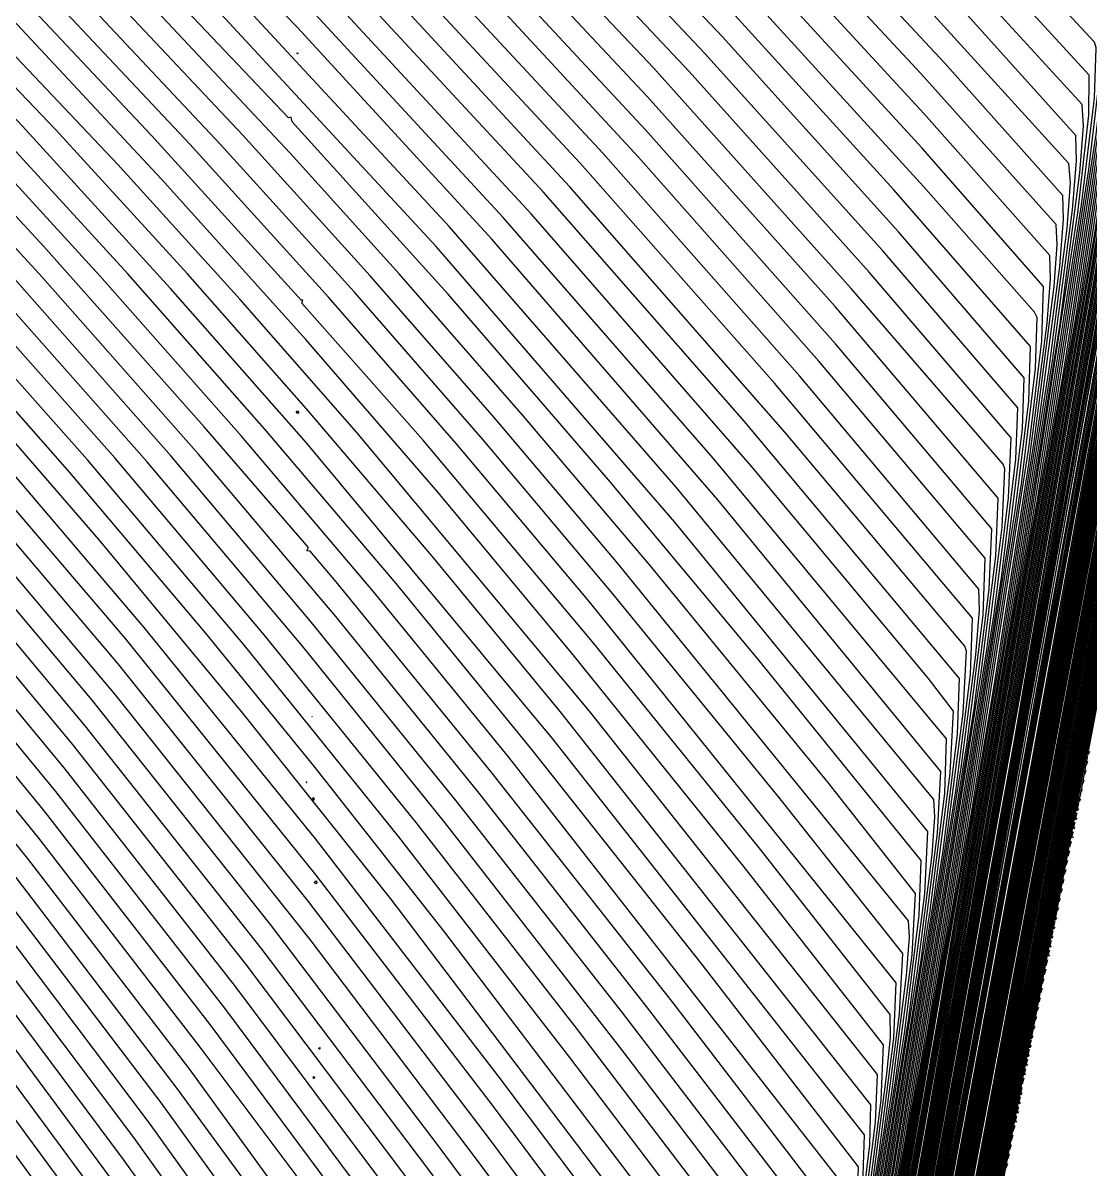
# Model space of a CAD drawing. Header units: inches. Extents: x 2608994 to 2618701, y 1261813 to 1271655.
# Drawn here: x 2617461 to 2618164, y 1266057 to 1266812 of the extents above; entities that cross this region are included whole.
import ezdxf

# ---------------------------------------------------------------- set-up
doc = ezdxf.new("R2010")
doc.units = ezdxf.units.IN
doc.header["$MEASUREMENT"] = 0

msp = doc.modelspace()

# ---------------------------------------------------------------- linework, layer by layer
for points, elevation in [([(2617979.8, 1265411.94935254), (2618234.8, 1266751.63202715), (2618402.8, 1267647.97360772)], 443), ([(2617964.2, 1265333.98461495), (2618222.8, 1266692.11125791), (2618395.6, 1267613.99407787)], 442), ([(2617948.6, 1265256.02773968), (2618208.4, 1266619.88314554), (2618387.2, 1267573.48822335)], 441), ([(2617928.2, 1265152.74631483), (2618196.4, 1266560.31244186), (2618380, 1267539.45860887)], 440), ([(2617912.6, 1265074.80077699), (2618182, 1266488.03899971), (2618371.6, 1267498.90474258)], 439), ([(2617891, 1264965.6200131), (2618164, 1266396.73841857), (2618362, 1267451.83306713)], 438), ([(2618162.2, 1266330.0446845), (2618369.2, 1267421.81428477)], 453), ([(2617876.6, 1264893.58154572), (2618152, 1266337.09218692), (2618353.6, 1267411.23507254)], 437), ([(2617862.2, 1264821.55325819), (2618142.4, 1266290.0850116), (2618347.6, 1267383.5959475)], 436), ([(2618141.8, 1266226.77645518), (2618354.8, 1267349.79204008)], 452), ([(2617840.6, 1264712.36745867), (2618123.2, 1266192.38994615), (2618336.8, 1267329.96736906)], 435), ([(2617826.2, 1264640.35371179), (2618112.4, 1266138.99032013), (2618330.8, 1267302.27241313)], 434), ([(2618126.2, 1266148.76863802), (2618344, 1267296.8301926)], 451), ([(2617623.4, 1263620.38734411), (2617859.89249186, 1264845.52), (2618066.8, 1265936.57646746), (2618226.4, 1266788.47623233), (2618311.98953674, 1267253.92)], 423), ([(2617804.6, 1264531.14441169), (2618094.4, 1266047.58847584), (2618320, 1267248.60165258)], 433), ([(2617609, 1263548.34488972), (2617915.6, 1265141.86440018), (2618219.2, 1266753.95668217), (2618306.8, 1267230.45480142)], 422), ([(2617789, 1264453.1918101), (2618080, 1265975.14860909), (2618312.8, 1267214.36482391)], 432), ([(2617449.4, 1262745.56561697), (2617804.22926758, 1264581.52), (2618096.8, 1266132.38977757), (2618215.6, 1266773.76653397), (2618294.8, 1267212.38910377)], 413), ([(2618104.6, 1266039.61911319), (2618327.2, 1267212.06179487)], 450), ([(2617437.4, 1262685.59798313), (2617803.06464967, 1264577.92), (2618088.4, 1266091.08451704), (2618208.4, 1266738.97686698), (2618290, 1267190.94947059)], 412), ([(2617586.2, 1263433.17115039), (2617894.04432051, 1265031.52), (2618206, 1266687.09853035), (2618295.97936866, 1267175.92)], 421), ([(2617420.6, 1262600.3360427), (2617801.90045019, 1264574.32), (2618080, 1266049.74572227), (2618202.4, 1266710.70491848), (2618284, 1267162.67508956)], 411), ([(2617571.8, 1263361.13690941), (2617880.8, 1264964.78971985), (2618198.8, 1266652.51737455), (2618291.1412615, 1267154.32)], 420), ([(2617766.2, 1264338.00630017), (2618059.6, 1265871.06691241), (2618302, 1267160.65519082)], 431), ([(2618089, 1265961.61901768), (2618316.4, 1267159.05501484)], 449), ([(2617411, 1262552.34363961), (2617800.96596352, 1264571.92), (2618072.8, 1266014.80511348), (2618196.4, 1266682.405), (2618279.2, 1267141.17971979)], 410), ([(2616766.13554987, 1262375.32), (2617303.41179708, 1262494.72), (2617309.552, 1262497.12), (2617345.6, 1262528.79751938), (2617375.6, 1262552.03421205), (2617394.8, 1262563.90925556), (2617411.6, 1262570.63734681), (2617794.64403099, 1264558.72), (2617975.6, 1265521.68169788), (2618206, 1266772.4752671), (2618268.4, 1267128.16863934)], 402), ([(2617751.8, 1264265.95113384), (2618046.4, 1265804.89957794), (2618293.6, 1267119.88528407)], 430), ([(2617549, 1263245.96936773), (2617863.95128633, 1264879.12), (2618184.4, 1266579.160875), (2618281.29183093, 1267105.12)], 419), ([(2618068.6, 1265858.34284073), (2618303.2, 1267093.31773014)], 448), ([(2617736.2, 1264187.98809349), (2618033.2, 1265738.70090596), (2618286.4, 1267085.56748268)], 429), ([(2616451.6807484, 1262312.92), (2617131.64816014, 1262462.32), (2617261.36710526, 1262492.32), (2617267.57399015, 1262494.72), (2617319.2, 1262540.91576869), (2617361.2, 1262573.93821782), (2617388.8, 1262591.2575625), (2617416.4, 1262602.36956222), (2617520.8, 1263153.32606892), (2617787.45433607, 1264533.52), (2617876, 1265004.2525449), (2618128, 1266364.50732379), (2618206, 1266797.91082372), (2618255.2, 1267084.32128229)], 397), ([(2616700.09239966, 1262362.12), (2617296.59089954, 1262494.72), (2617301.68595438, 1262497.12), (2617339.6, 1262530.5837073), (2617370.40145388, 1262554.72), (2617391.2, 1262568.06611929), (2617411.6, 1262576.35029757), (2617412.8, 1262578.03569464), (2617520.8, 1263144.3255476), (2617794.16957104, 1264558.72), (2617966, 1265473.51631033), (2618197.6, 1266730.59871476), (2618260, 1267085.2514941)], 401), ([(2617189.83727432, 1262459.32), (2617363.44002707, 1262498.32), (2617367.12214818, 1262499.52), (2617392.4, 1262520.09075914), (2617404.4, 1262526.60218313), (2617405.6, 1262529.26390385), (2617798.65456653, 1264562.32), (2618044, 1265864.11653014), (2618174.8, 1266569.07024486), (2618264.8, 1267065.38257635)], 409), ([(2616258.68314363, 1262274.52), (2617060.14464364, 1262450.32), (2617233.00960433, 1262489.92), (2617242.68473768, 1262493.52), (2617304.8, 1262549.61513282), (2617355.58463727, 1262589.52), (2617388.8, 1262609.71101018), (2617418.8, 1262620.19894263), (2617523.2, 1263172.56599554), (2617796.08003786, 1264586.32), (2617985.2, 1265599.92709978), (2618131.6, 1266397.20584759), (2618202.4, 1266793.59875822), (2618246.8, 1267055.64799678)], 394), ([(2616644.89429324, 1262351.32), (2617285.74146592, 1262493.52), (2617292.44685247, 1262495.92), (2617333.6, 1262532.38276151), (2617367.2, 1262558.84124386), (2617392.4, 1262574.78920223), (2617412.8, 1262582.67271853), (2617414, 1262585.50416852), (2617519.6, 1263140.34250429), (2617793.46591386, 1264557.52), (2617951.6, 1265399.59539233), (2618186.84033376, 1266675.52), (2618251.6, 1267042.43114327)], 400), ([(2617134.78885503, 1262448.52), (2617356.6725552, 1262498.32), (2617388.8, 1262523.72726239), (2617405.6, 1262532.92423996), (2617406.8, 1262536.86311574), (2617798.17984571, 1264562.32), (2618039.2, 1265841.93119929), (2618170, 1266547.22335614), (2618258.8, 1267037.04558397)], 408), ([(2618053, 1265780.35182392), (2618291.2, 1267033.91150266)], 447), ([(2617713.4, 1264072.80476241), (2618011.6, 1265628.24879684), (2618274.4, 1267025.31747124)], 428), ([(2615757.11577575, 1262174.92), (2616140.26933852, 1262261.92), (2616400.52589223, 1262318.32), (2616696.4, 1262380.17110492), (2617051.84666961, 1262458.72), (2617163.38233428, 1262485.12), (2617175.77696482, 1262489.92), (2617262.8, 1262570.44094905), (2617300, 1262601.64855615), (2617332.92114782, 1262626.72), (2617375.6, 1262653.22682148), (2617392.4, 1262660.35768071), (2617426, 1262669.99413268), (2617427.2, 1262673.42330379), (2617519.6, 1263171.62634625), (2617790.45609437, 1264576.72), (2618036.8, 1265908.89689934), (2618134, 1266446.90637023), (2618196.4, 1266806.3418035), (2618228.8, 1267013.50948381)], 386), ([(2616324.78548896, 1262287.72), (2617087.58771211, 1262455.12), (2617243.8183319, 1262491.12), (2617251.84593781, 1262494.72), (2617309.6, 1262546.69741076), (2617357.6, 1262584.40407432), (2617388.8, 1262603.55455399), (2617417.6, 1262613.87421361), (2617524.4, 1263176.5671215), (2617806.26873568, 1264637.92), (2618051.2, 1265953.56631299), (2618203.6, 1266794.98778866), (2618240.8, 1267011.61839915)], 395), ([(2615691.20425532, 1262161.72), (2616108.4, 1262256.58981001), (2616382.30557818, 1262315.92), (2616694, 1262380.86464004), (2617046.06510807, 1262458.72), (2617156.77912867, 1262485.12), (2617166.46598416, 1262488.72), (2617257.10602155, 1262572.72), (2617295.2, 1262604.81075931), (2617328.47657939, 1262630.32), (2617352.8, 1262646.76251467), (2617373.2, 1262658.37845755), (2617391.2, 1262666.0717757), (2617427.2, 1262676.3047468), (2617428.4, 1262680.99862197), (2617463.2, 1262874.8367629), (2617519.6, 1263173.84382456), (2617789.97986145, 1264576.72), (2618032, 1265886.39161371), (2618114.34115781, 1266339.52), (2618190.4, 1266777.00141797), (2618224, 1266990.999625)], 385), ([(2617504, 1263175.45726027), (2617587.56581868, 1263620.32), (2617782.4, 1264637.43072114), (2617918, 1265396.40202952), (2618005.6, 1265901.61070037), (2618052.4, 1266194.87867608), (2618063.2, 1266278.31357352), (2618065.29929078, 1266319.12), (2617918.52057911, 1266497.92), (2617769.82402496, 1266669.52), (2617642, 1266808.91463014), (2617466.1842437, 1266989.92)], 346), ([(2617699, 1264000.75250628), (2617998.4, 1265561.99085733), (2618267.2, 1266990.94336957)], 427), ([(2617068.77640937, 1262435.32), (2617349.61598533, 1262498.32), (2617386.4, 1262528.23832461), (2617406.8, 1262539.24586026), (2617797.24595964, 1264559.92), (2618022.4, 1265755.46513646), (2618155.6, 1266473.12391614), (2618248, 1266981.7111147)], 407), ([(2615635.68652546, 1262150.92), (2616085.6, 1262253.28389109), (2616372.4, 1262315.30291419), (2616692.8, 1262381.81964446), (2617034.95816821, 1262457.52), (2617146.1004, 1262483.92), (2617158.73426854, 1262488.72), (2617255.6, 1262578.67031423), (2617296.4, 1262612.81421872), (2617331.2, 1262639.05755828), (2617356.4, 1262655.53999334), (2617378, 1262667.02298364), (2617428.4, 1262682.90555888), (2617465.6, 1262889.64314472), (2617520.8, 1263182.35396865), (2617789.50361802, 1264576.72), (2618028.4, 1265870.43538683), (2618113.86869007, 1266339.52), (2618186.8, 1266761.9792913), (2618220.4, 1266977.24240869)], 384), ([(2618037.4, 1265702.36778518), (2618279.2, 1266974.48170301)], 446), ([(2616573.17155963, 1262336.92), (2617175.7407649, 1262469.52), (2617278.95887265, 1262493.52), (2617284.64773728, 1262495.92), (2617330, 1262536.21790356), (2617367.2, 1262565.2718797), (2617392.4, 1262580.87227484), (2617414, 1262588.99655359), (2617790.69684598, 1264545.52), (2617919.2, 1265229.29208366), (2618165.2, 1266560.43970938), (2618236, 1266958.01229391)], 399), ([(2617534.6, 1263173.94813805), (2617839.86667684, 1264755.52), (2618149.6, 1266396.29249626), (2618254, 1266960.39179121)], 418), ([(2615569.79361946, 1262137.72), (2615765.2, 1262183.27674754), (2616054.4, 1262248.14922052), (2616356.906787, 1262313.52), (2616691.6, 1262382.77473606), (2617034.50141176, 1262458.72), (2617139.51745711, 1262483.92), (2617150.82751961, 1262488.72), (2617248.68956743, 1262579.92), (2617290.4, 1262615.06548073), (2617326.4, 1262642.47388358), (2617352.8, 1262659.9530928), (2617375.6, 1262672.24670427), (2617391.2, 1262678.29988515), (2617428.4, 1262688.63671283), (2617429.6, 1262690.10296615), (2617464.4, 1262884.98180004), (2617520.8, 1263184.57061708), (2617789.25302413, 1264577.92), (2618027.2, 1265867.62630821), (2618122, 1266393.57196622), (2618183.2, 1266746.9428076), (2618215.6, 1266954.62420546)], 383), ([(2616380.11849327, 1262298.52), (2617104.19158728, 1262457.52), (2617250.53928996, 1262491.12), (2617259.73047314, 1262494.72), (2617314.4, 1262543.79766372), (2617358.8, 1262578.73451052), (2617386.4, 1262596.15874313), (2617416.4, 1262607.5497476), (2617417.6, 1262609.7974878), (2617500.4, 1263049.20201725), (2617781.46982538, 1264504.72), (2617844.84648383, 1264840.72), (2618093.2, 1266178.26008918), (2618176, 1266634.38335373), (2618232.4, 1266955.27341506)], 396), ([(2617518.4, 1263344.35827183), (2617590.4, 1263705.43728865), (2617758.12848022, 1264577.92), (2617844.8, 1265075.96532355), (2617907.2, 1265447.19445017), (2617942, 1265673.5636837), (2617949.2, 1265731.95249599), (2617949.82359551, 1265756.32), (2617727.67039106, 1266057.52), (2617618.11750577, 1266202.72), (2617502.34409995, 1266349.12), (2617385.92491849, 1266488.32), (2617236.09971936, 1266657.52), (2617095.81326969, 1266807.52), (2616954.54449339, 1266949.12)], 318), ([(2617013.73342939, 1262424.52), (2617338.88170922, 1262497.12), (2617342.21725732, 1262498.32), (2617384, 1262532.77577841), (2617408, 1262546.1069573), (2617797.00095597, 1264561.12), (2618017.6, 1265733.20133821), (2618148.4, 1266438.15520457), (2618240.8, 1266946.59842252)], 406), ([(2616192.61840491, 1262261.32), (2616387.11452111, 1262305.12), (2617043.56438237, 1262447.92), (2617226.31498114, 1262489.92), (2617234.80200642, 1262493.52), (2617300, 1262552.55033989), (2617352.8, 1262594.12043456), (2617387.6, 1262615.3008641), (2617420, 1262626.66773717), (2617502.8, 1263068.26894606), (2617780.28726746, 1264505.92), (2617847.1218296, 1264861.12), (2618054.8, 1265980.65269194), (2618186.8, 1266710.13840849), (2618226.4, 1266939.14119028)], 393), ([(2615503.92671185, 1262124.52), (2615724.4, 1262175.96095355), (2616029.2, 1262244.36153352), (2616344.08512035, 1262312.32), (2616689.2, 1262383.46892907), (2617018.09988277, 1262456.32), (2617128.8682392, 1262482.72), (2617141.67667656, 1262487.52), (2617243.6, 1262582.77173313), (2617286.8, 1262619.2593096), (2617324, 1262647.61150828), (2617350.4, 1262665.10807479), (2617373.2, 1262677.4823301), (2617388.8, 1262683.67072464), (2617429.6, 1262694.94486487), (2617430.8, 1262697.67070301), (2617464.4, 1262886.7944631), (2617520.8, 1263186.78467807), (2617788.55104834, 1264576.72), (2618022.4, 1265845.04945225), (2618117.2, 1266371.23572508), (2618178.4, 1266724.67974884), (2618210.8, 1266931.98357947)], 382), ([(2617518.4, 1263348.00663012), (2617595.2, 1263733.03742788), (2617757.64380624, 1264577.92), (2617843.6, 1265072.48531657), (2617904.8, 1265437.37551041), (2617938.4, 1265656.76306641), (2617945.6, 1265716.51849057), (2617945.6, 1265736.59121312), (2617713.86209453, 1266051.52), (2617608.29958621, 1266191.92), (2617493.9229848, 1266337.12), (2617380.4, 1266473.46910666), (2617232.98388449, 1266640.72), (2617092.4, 1266791.66687038), (2616951.42573099, 1266933.52)], 317), ([(2617561.6, 1263530.40485595), (2617763.99812816, 1264586.32), (2617867.6, 1265176.44237756), (2617938.4, 1265593.26336553), (2617976.8, 1265840.12558977), (2617985.2, 1265906.63444501), (2617986.4, 1265938.83576087), (2617825.546139, 1266149.92), (2617719.99137104, 1266285.52), (2617620.0685879, 1266409.12), (2617521.7259295, 1266525.52), (2617400.35145631, 1266662.32), (2617266.87696793, 1266806.32), (2617148.61870079, 1266928.72)], 327), ([(2617532.8, 1263357.6663847), (2617768.94100021, 1264592.32), (2617888, 1265265.20914743), (2617966, 1265720.21122762), (2618009.2, 1265995.50934263), (2618018.73916592, 1266073.12), (2618019.2875, 1266099.52), (2617814.8, 1266358.53809291), (2617730.71313832, 1266460.72), (2617648, 1266557.92334262), (2617569.53813814, 1266646.72), (2617482.95092825, 1266741.52), (2617301.2, 1266932.07840164)], 335), ([(2617520.2, 1263101.93757838), (2617827.46058886, 1264693.12), (2618142.4, 1266361.59086801), (2618248, 1266932.29525773)], 417), ([(2617676.2, 1263885.57118897), (2617978, 1265457.8234264), (2618255.2, 1266930.65585159)], 426), ([(2617526.8, 1263421.22833006), (2617606, 1263812.32832165), (2617747.67861039, 1264544.32), (2617814.8, 1264931.512229), (2617873.6, 1265283.58875833), (2617906, 1265494.36415415), (2617913.2, 1265551.86528875), (2617913.89678627, 1265572.72), (2617544.66305506, 1266087.52), (2617445.82370173, 1266218.32), (2617345.49518717, 1266344.32), (2617212.69502019, 1266501.52), (2617080.35712323, 1266649.12), (2616939.0884507, 1266796.72), (2616811.6, 1266920.27412252)], 309), ([(2616953.2068916, 1262412.52), (2617331.94346188, 1262497.12), (2617379.07307184, 1262535.52), (2617394.8, 1262545.82721176), (2617408, 1262551.47776173), (2617409.2, 1262553.62466659), (2617796.52632926, 1264561.12), (2618012.8, 1265710.91303396), (2618143.6, 1266416.20562401), (2618236, 1266924.91374503)], 405), ([(2617548.4, 1263450.28770608), (2617766.36180172, 1264588.72), (2617876, 1265210.63279416), (2617950.4, 1265646.10120603), (2617991.2, 1265905.43467279), (2618000.8, 1265979.0268709), (2618003.1975869, 1266017.92), (2617889.15341523, 1266166.72), (2617769.27192982, 1266319.12), (2617667.35812592, 1266443.92), (2617650.4, 1266464.19065026), (2617648.20321199, 1266464.32), (2617649.2, 1266466.4196889), (2617580.61982336, 1266545.92), (2617475.1260355, 1266664.72), (2617358.65659259, 1266790.72), (2617229.68320158, 1266925.12)], 331), ([(2615443.22054208, 1262112.52), (2615683.6, 1262168.6656785), (2616000.4, 1262239.80409414), (2616331.18121547, 1262311.12), (2616687.52133581, 1262384.32), (2617017.64297666, 1262457.52), (2617122.30449966, 1262482.72), (2617133.78200845, 1262487.52), (2617237.6, 1262584.83476699), (2617281.28085964, 1262621.92), (2617319.2, 1262651.05768421), (2617346.8, 1262669.55069106), (2617369.6, 1262682.15839766), (2617387.6, 1262689.4244441), (2617430.8, 1262701.23929171), (2617432, 1262705.32831453), (2617464.4, 1262888.59444657), (2617520.8, 1263188.99611714), (2617788.3001757, 1264577.92), (2618020, 1265835.62972807), (2618113.6, 1266355.64084433), (2618174.8, 1266709.59419516), (2618207.2, 1266918.11788079)], 381), ([(2617519.6, 1263357.82476546), (2617598.8, 1263754.47378612), (2617756.94181302, 1264576.72), (2617840, 1265054.97489601), (2617900, 1265412.73666459), (2617933.6, 1265631.19587629), (2617940.8, 1265688.43082251), (2617942, 1265715.55896679), (2617705.433241, 1266038.32), (2617601.27637363, 1266177.52), (2617488.44456671, 1266321.52), (2617376.17343173, 1266457.12), (2617229.88038943, 1266623.92), (2617090, 1266774.77680473), (2616949.6, 1266916.67509237)], 316), ([(2617554.4, 1263490.32009328), (2617764.26405116, 1264585.12), (2617868.8, 1265179.82156503), (2617940.8, 1265602.86617907), (2617980.4, 1265856.50075472), (2617989.03909139, 1265924.32), (2617990.67980296, 1265957.92), (2617855.64660194, 1266135.52), (2617738.88454502, 1266285.52), (2617645.6, 1266401.37621415), (2617542.82325581, 1266523.12), (2617428.16853385, 1266652.72), (2617301.87701318, 1266789.52), (2617179.80776413, 1266916.72)], 328), ([(2617552, 1263474.91765764), (2617764.96336024, 1264586.32), (2617872.4, 1265197.01970214), (2617944.4, 1265619.72477454), (2617984, 1265872.84180451), (2617993.6, 1265948.69214363), (2617994.8, 1265978.57824082), (2617855.3406037, 1266160.72), (2617747.37728371, 1266298.72), (2617650.4, 1266418.34491018), (2617558.81167883, 1266526.72), (2617450.61672372, 1266649.12), (2617331.25173934, 1266778.72), (2617206.18299754, 1266909.52)], 329), ([(2617531.6, 1263348.43290846), (2617769.63966715, 1264593.52), (2617890.4, 1265275.3632772), (2617969.6, 1265736.85072128), (2618012.8, 1266011.51198828), (2618022.4, 1266087.99429219), (2618023.6, 1266119.48559546), (2617834.16588762, 1266358.72), (2617681.0218672, 1266542.32), (2617604.28098344, 1266629.92), (2617523.77401813, 1266718.72), (2617346.52526475, 1266905.92)], 336), ([(2617570, 1263497.52935188), (2617767.2290142, 1264521.52), (2617873.6, 1265104.67397808), (2617993.6, 1265774.27444135), (2618069.2, 1266210.92547985), (2618110, 1266470.07260181), (2618119.07493014, 1266544.72), (2618120.17675928, 1266578.32), (2618037.55310796, 1266674.32), (2617921.58357964, 1266802.72), (2617820.82184225, 1266909.52)], 359), ([(2616137.23173516, 1262250.52), (2616363.89651568, 1262301.52), (2617032.42092719, 1262446.72), (2617219.53046807, 1262489.92), (2617225.55666602, 1262492.32), (2617294, 1262554.4766343), (2617348.84979882, 1262597.92), (2617386.4, 1262620.91044917), (2617420, 1262632.43539503), (2617423.6, 1262646.18804527), (2617517.2, 1263145.74016978), (2617793.31317794, 1264576.72), (2618052.4, 1265971.36860281), (2618153.2, 1266526.12596622), (2618219.2, 1266902.96125737)], 392), ([(2617517.2, 1263349.13887038), (2617602.4, 1263775.89957255), (2617756.02178645, 1264574.32), (2617837.6, 1265044.45118203), (2617896.4, 1265395.45526329), (2617930, 1265614.27629784), (2617937.2, 1265672.53988827), (2617937.82813688, 1265695.12), (2617696.14731035, 1266026.32), (2617594.27237922, 1266163.12), (2617482.98055682, 1266305.92), (2617371.32207435, 1266441.52), (2617225.713521, 1266608.32), (2617088.34046161, 1266757.12), (2616947.2, 1266900.40011364)], 315), ([(2617549.6, 1263459.5112707), (2617765.66276221, 1264587.52), (2617874.8, 1265207.28262544), (2617948, 1265636.55134725), (2617988.8, 1265897.67153551), (2617997.33402001, 1265965.12), (2617998.76681455, 1265998.72), (2617871.74102689, 1266164.32), (2617760.69170306, 1266305.92), (2617667.2, 1266421.05873239), (2617576.94277344, 1266527.92), (2617474.2167894, 1266644.32), (2617360.67466798, 1266767.92), (2617237.1765748, 1266897.52)], 330), ([(2617572.4, 1263512.46073679), (2617766.75655586, 1264521.52), (2617860.4, 1265034.76793658), (2617985.2, 1265730.81100701), (2618063.2, 1266180.7218652), (2618105.2, 1266446.47832636), (2618114.8, 1266524.65179724), (2618116, 1266558.42421286), (2618027.2, 1266661.82744615), (2617910.06495913, 1266791.92), (2617808.42549451, 1266899.92)], 358), ([(2617577.2, 1263542.33101114), (2617766.0384682, 1264522.72), (2617842.4, 1264941.24025986), (2617970.8, 1265657.3575), (2618052.4, 1266127.39517299), (2618095.6, 1266399.24906275), (2618105.77000515, 1266479.92), (2618107.54719764, 1266518.32), (2618106.4, 1266521.34962025), (2618006.3993538, 1266637.12), (2617876.18516513, 1266782.32), (2617765.34767886, 1266899.92)], 356), ([(2615382.50811594, 1262100.52), (2615644, 1262161.66562076), (2615976.4, 1262236.32885301), (2616320.8, 1262310.46674252), (2616685.6, 1262385.11885185), (2617006.5778494, 1262456.32), (2617111.68622517, 1262481.52), (2617124.60362776, 1262486.32), (2617182.4, 1262541.97295253), (2617235.2, 1262590.08512936), (2617280.8, 1262628.6792505), (2617320.84064596, 1262659.12), (2617349.2, 1262677.64820253), (2617373.48944053, 1262690.32), (2617420, 1262705.07129484), (2617432, 1262707.51662921), (2617466.8, 1262903.46770977), (2617523.2, 1263203.82419486), (2617787.59838157, 1264576.72), (2618017.6, 1265826.19948669), (2618111.2, 1266346.80825657), (2618171.2, 1266694.4906738), (2618202.4, 1266895.36945126)], 380), ([(2617533.31448971, 1263470.32), (2617610.8, 1263849.04613474), (2617746.17989287, 1264546.72), (2617808.8, 1264909.77567225), (2617862.8, 1265235.62334646), (2617891.6, 1265424.98630873), (2617897.6, 1265474.13235895), (2617897.6, 1265492.07618796), (2617663.6, 1265822.5316643), (2617659.87940692, 1265825.92), (2617658.8, 1265829.27802781), (2617506.95919791, 1266044.32), (2617423.57022203, 1266157.12), (2617338.02077695, 1266267.52), (2617222, 1266409.21057782), (2617100.8, 1266548.67336323), (2616968.9905979, 1266691.12), (2616850, 1266811.39096774), (2616758.93629324, 1266896.32)], 305), ([(2617528, 1263431.28040368), (2617607.2, 1263821.49421472), (2617747.4139226, 1264545.52), (2617816, 1264941.96773935), (2617872.4, 1265280.94224954), (2617903.6, 1265485.83035941), (2617909.6, 1265535.71151362), (2617909.6, 1265553.25227723), (2617534.29761273, 1266077.92), (2617440.47367491, 1266202.72), (2617343.66297118, 1266325.12), (2617215.89991079, 1266477.52), (2617086.4, 1266623.12297177), (2616946.73846154, 1266770.32), (2616822.86692607, 1266891.52)], 308), ([(2617497.4, 1262986.79509955), (2617811.8530741, 1264613.92), (2618129.2, 1266294.68647128), (2618239.6, 1266891.0640451)], 416), ([(2617574.8, 1263527.39469679), (2617766.28329201, 1264521.52), (2617848.4, 1264971.44045714), (2617976.8, 1265687.323003), (2618057.2, 1266150.50103856), (2618100.4, 1266422.87224689), (2618110, 1266499.32632547), (2618111.64138742, 1266538.72), (2618018.13996755, 1266647.92), (2617899.70618893, 1266779.92), (2617796.09234136, 1266890.32)], 357), ([(2617661.8, 1263813.52181346), (2617964.8, 1265391.50114889), (2618248, 1266896.22441062)], 425), ([(2617767.98867993, 1264510.12), (2617946.8, 1265489.95306495), (2618070.4, 1266186.24093555), (2618106.4, 1266399.16875686), (2618130.4, 1266551.41428571), (2618143.61579966, 1266651.52), (2618146.19435159, 1266682.72), (2618145.64241565, 1266698.32), (2618067.47143656, 1266785.92), (2617967.2, 1266893.74014218)], 365), ([(2618015.8, 1265593.20603915), (2618262.4, 1266889.63622503)], 445), ([(2616065.89225352, 1262236.12), (2616335.09100567, 1262296.72), (2616999.58124186, 1262440.72), (2617208.85871122, 1262488.72), (2617217.75964666, 1262492.32), (2617283.26418721, 1262552.32), (2617338.00655284, 1262596.72), (2617362.4, 1262613.61902817), (2617382.8, 1262625.36144831), (2617397.2, 1262631.56126446), (2617421.2, 1262638.76048803), (2617423.6, 1262647.67238674), (2617518.4, 1263154.2340333), (2617792.83702547, 1264576.72), (2618048.8, 1265955.53235566), (2618149.6, 1266510.71976082), (2618215.6, 1266888.09154176)], 391), ([(2617524.4, 1263389.8511466), (2617606, 1263797.31545829), (2617755.97114835, 1264576.72), (2617836.4, 1265040.93921632), (2617894, 1265385.5522483), (2617926.4, 1265597.31887112), (2617933.6, 1265656.92695297), (2617933.6, 1265675.51159001), (2617678.99304666, 1266025.12), (2617584.56722651, 1266152.32), (2617474.66188096, 1266293.92), (2617365.47592508, 1266427.12), (2617222.64051447, 1266591.52), (2617085.86810507, 1266740.32), (2616944.61471861, 1266884.32)], 314), ([(2617511.2, 1263221.76920793), (2617598.09662092, 1263682.72), (2617775.39822731, 1264606.72), (2617909.6, 1265359.61652893), (2617996, 1265859.64838802), (2618041.6, 1266147.95351104), (2618051.21634877, 1266224.32), (2618052.50867653, 1266260.32), (2617944.64380757, 1266393.52), (2617846.69851662, 1266511.12), (2617740.83843782, 1266633.52), (2617638.4, 1266746.74326574), (2617637.89137029, 1266749.92), (2617636, 1266749.39756016), (2617505.96907109, 1266886.72)], 343), ([(2617767.59532232, 1264510.12), (2617946.8, 1265493.47596232), (2618068, 1266177.32747354), (2618104, 1266390.93615599), (2618126.8, 1266536.41797116), (2618140, 1266638.3976083), (2618141.99792543, 1266665.92), (2618141.2, 1266679.23788181), (2618052.10066815, 1266778.72), (2617956.35503356, 1266881.92)], 364), ([(2615316.68379175, 1262087.32), (2615598.4, 1262153.31387461), (2615945.2, 1262231.29138283), (2616305.12335149, 1262308.72), (2616684.4, 1262386.073584), (2617000.81810193, 1262456.32), (2617105.14076305, 1262481.52), (2617116.73564237, 1262486.32), (2617175.10489914, 1262542.72), (2617229.2, 1262592.17707831), (2617276, 1262631.96613416), (2617316.8, 1262663.16727849), (2617346.8, 1262682.87178723), (2617372, 1262696.0192729), (2617418.8, 1262711.0833513), (2617433.2, 1262714.2980571), (2617465.6, 1262898.72101703), (2617522, 1263199.72633779), (2617787.34721357, 1264577.92), (2618014, 1265810.15340017), (2618106.4, 1266324.39144914), (2618166.4, 1266672.12954925), (2618198.8, 1266881.48527546)], 379), ([(2616506.98018133, 1262323.72), (2617148.27565256, 1262464.72), (2617268.11679727, 1262492.32), (2617276.77178922, 1262495.92), (2617326.4, 1262540.07231092), (2617366, 1262570.8599018), (2617392.4, 1262586.96161115), (2617415.2, 1262595.37763149), (2617523.2, 1263163.56164132), (2617789.53465733, 1264541.92), (2617897.6, 1265116.78521641), (2618147.2, 1266465.6838796), (2618221.6, 1266881.15690476)], 398), ([(2617533.70806808, 1263476.32), (2617612, 1263858.25548283), (2617745.6945968, 1264546.72), (2617805.2, 1264891.91230637), (2617858, 1265210.45628126), (2617886.8, 1265398.81125081), (2617892.90024913, 1265446.72), (2617894, 1265471.11549967), (2617498.49270833, 1266032.32), (2617416.45357607, 1266143.92), (2617332.30204082, 1266253.12), (2617216.96775885, 1266394.72), (2617098.62206406, 1266531.52), (2616968.226703, 1266673.12), (2616850, 1266793.27262673), (2616757.75440041, 1266879.52)], 304), ([(2617900.15860786, 1265377.72), (2617957.6, 1265732.43759771), (2617972, 1265837.82126582), (2617974.4, 1265877.58885246), (2617703.36996684, 1266235.12), (2617606.03812233, 1266357.52), (2617511.41257143, 1266471.52), (2617428.4, 1266567.42298427), (2617333.62243528, 1266673.12), (2617233.65878963, 1266781.12), (2617144.09625668, 1266874.72)], 324), ([(2617541.2, 1263410.13238029), (2617767.06095016, 1264589.92), (2617880.8, 1265234.64709431), (2617956.4, 1265677.3583709), (2617997.2, 1265938.66398827), (2618005.76795591, 1266007.12), (2618006.90045586, 1266039.52), (2617780.77767988, 1266328.72), (2617691.58804508, 1266437.92), (2617605.13543307, 1266539.92), (2617511.90217822, 1266645.52), (2617406.8, 1266760.12446334), (2617295.76579078, 1266877.12)], 332), ([(2617565.2, 1263449.1299823), (2617780.10879799, 1264564.72), (2617956.4, 1265528.99393874), (2618057.2, 1266091.7494319), (2618122, 1266468.4458579), (2618155.6, 1266686.86074322), (2618162.7878862, 1266751.12), (2618162.91639185, 1266777.52), (2618071.79339408, 1266877.12)], 369), ([(2617578.4, 1263550.97285765), (2617765.79258601, 1264523.92), (2617835.2, 1264904.35893541), (2617966, 1265634.13415458), (2618047.6, 1266104.25581395), (2618092, 1266384.11897214), (2618101.6, 1266460.74461899), (2618103.12490892, 1266499.12), (2617995.76450402, 1266625.12), (2617872.4, 1266763.29961108), (2617763.56847826, 1266879.52)], 355), ([(2615999.90859892, 1262222.92), (2616308.8, 1262292.49566004), (2616966.73966835, 1262434.72), (2617198.09674169, 1262487.52), (2617209.86406909, 1262492.32), (2617282, 1262558.35962264), (2617342, 1262606.32387163), (2617378, 1262629.16290524), (2617396, 1262637.21132787), (2617422.4, 1262645.08425019), (2617423.6, 1262649.1861121), (2617518.4, 1263156.45958593), (2617792.36086751, 1264576.72), (2618046.4, 1265946.22450346), (2618139.83407235, 1266460.72), (2618212, 1266873.20903589)], 390), ([(2616881.70031456, 1262398.12), (2617321.12613577, 1262495.92), (2617326.58629371, 1262498.32), (2617375.6, 1262539.33114712), (2617394.8, 1262551.84970737), (2617409.2, 1262557.79834711), (2617410.4, 1262561.18984384), (2617795.82236436, 1264559.92), (2617999.6, 1265643.59198357), (2618131.6, 1266355.07943171), (2618225.2, 1266869.60166753)], 404), ([(2617520.8, 1263375.08360535), (2617604.8, 1263794.13671339), (2617753.6, 1264566.31478296), (2617829.2, 1265002.25286468), (2617888, 1265353.38210449), (2617921.6, 1265571.61753226), (2617928.8, 1265628.61700935), (2617930, 1265654.42514989), (2617660, 1266026.58459627), (2617657.71493629, 1266027.52), (2617658.8, 1266029.4731011), (2617578.51658382, 1266136.72), (2617471.14321881, 1266275.92), (2617362.67218182, 1266409.12), (2617220.64636488, 1266573.52), (2617084.54117647, 1266722.32), (2616943.6, 1266866.70295455)], 313), ([(2617513.6, 1263305.33186717), (2617577.2, 1263625.69599632), (2617760.71536691, 1264581.52), (2617855.6, 1265124.69024109), (2617921.6, 1265515.69595739), (2617957.6, 1265749.02512027), (2617965.4165987, 1265812.72), (2617966, 1265837.76556962), (2617770.91201514, 1266098.32), (2617654.37867984, 1266250.72), (2617528.51347785, 1266406.72), (2617408, 1266548.01107626), (2617255.33339676, 1266717.52), (2617111.79777024, 1266868.72)], 322), ([(2617538.8, 1263394.70322721), (2617767.76001766, 1264591.12), (2617882, 1265237.9680696), (2617958.8, 1265686.84058001), (2618000.8, 1265954.79853659), (2618010.4, 1266032.25570139), (2618011.21433155, 1266058.72), (2617908.29128713, 1266191.92), (2617796.20088452, 1266333.52), (2617706.89798328, 1266442.72), (2617620.37391304, 1266544.72), (2617530.31892697, 1266646.72), (2617430.25883524, 1266755.92), (2617324.55936255, 1266867.52)], 333), ([(2617534.33252433, 1263483.52), (2617613.2, 1263867.47977058), (2617745.20930072, 1264546.72), (2617802.8, 1264881.11396864), (2617854.4, 1265192.73456636), (2617883.2, 1265381.28077419), (2617889.2, 1265428.79593534), (2617890.13192526, 1265450.32), (2617488.34194384, 1266022.72), (2617408.46623545, 1266131.92), (2617326.60587727, 1266238.72), (2617212.88813559, 1266379.12), (2617098.27782205, 1266512.32), (2616967.6, 1266654.98226686), (2616850.03732328, 1266775.12), (2616757.6, 1266861.83956522)], 303), ([(2617535.2, 1263278.06119127), (2617784.54141752, 1264573.12), (2617994.8, 1265719.27429699), (2618088.4, 1266241.22154065), (2618149.6, 1266596.84613391), (2618180.8, 1266798.74637504), (2618188.05, 1266860.32)], 375), ([(2617558, 1263409.10072911), (2617780.81009945, 1264565.92), (2617958.8, 1265538.72132569), (2618059.6, 1266100.87160629), (2618124.4, 1266476.6475155), (2618158, 1266692.21706059), (2618166.4, 1266762.38808511), (2618167.58721421, 1266795.52), (2618166.4, 1266799.21276808), (2618104.3312, 1266866.32)], 370), ([(2617767.4, 1264509.53627646), (2617951.6, 1265523.69750638), (2618064.4, 1266161.43377857), (2618100.4, 1266375.36938312), (2618123.2, 1266521.42291646), (2618135.26430791, 1266614.32), (2618137.61874104, 1266643.12), (2618137.03203733, 1266658.72), (2618054.22594235, 1266752.32), (2617952.8, 1266862.4121801)], 363), ([(2617768.6, 1264509.54766779), (2617932.4, 1265400.02827456), (2618077.2861506, 1266211.12), (2618117.2, 1266445.72009592), (2618143.6, 1266612.46838866), (2618156.8, 1266713.17059022), (2618159.20416773, 1266743.92), (2618158.373238, 1266758.32), (2618061.81836735, 1266863.92)], 368), ([(2615255.97354629, 1262075.32), (2615557.6, 1262146.08233301), (2615920, 1262227.60097212), (2616294.4, 1262308.0281342), (2616682, 1262386.76963909), (2616989.77535448, 1262455.12), (2617094.55440569, 1262480.32), (2617107.52878106, 1262485.12), (2617169.2, 1262544.78653712), (2617224.4, 1262595.34145015), (2617272.49405918, 1262636.32), (2617314.4, 1262668.39980209), (2617343.2, 1262687.39742595), (2617368.4, 1262700.79829621), (2617418.8, 1262717.61786513), (2617433.2, 1262720.01807976), (2617434.4, 1262722.37350906), (2617466.8, 1262907.06823273), (2617523.2, 1263208.25194601), (2617786.87068861, 1264577.92), (2618011.6, 1265800.69570665), (2618104, 1266315.53128799), (2618162.8, 1266656.97562249), (2618194, 1266858.623125)], 378), ([(2617514.8, 1263315.06528044), (2617578.4, 1263634.87284152), (2617759.6, 1264578.0279503), (2617850.8, 1265100.34234517), (2617915.6, 1265483.94043505), (2617952.8, 1265723.75508933), (2617961.2, 1265790.75387691), (2617962.31722759, 1265816.32), (2617767.69674682, 1266077.92), (2617649.2, 1266233.43501484), (2617523.91111111, 1266389.92), (2617400.67246103, 1266535.12), (2617246.62161137, 1266706.72), (2617102.18791687, 1266859.12)], 321), ([(2617537.6, 1263385.46491407), (2617768.45889926, 1264592.32), (2617886.8, 1265261.91606378), (2617963.6, 1265710.77460856), (2618005.6, 1265979.47930175), (2618014, 1266046.78923077), (2618015.2, 1266079.74537909), (2617809.76260483, 1266340.72), (2617648, 1266535.38553809), (2617558.51625125, 1266637.12), (2617461.03388306, 1266743.92), (2617358.8, 1266852.30079332)], 334), ([(2617484.2, 1262920.72820601), (2617808.16471447, 1264597.12), (2618120.8, 1266253.48452896), (2618232.4, 1266856.35839067)], 415), ([(2617492, 1263095.45281433), (2617585.6, 1263595.80616715), (2617764.4, 1264524.05799427), (2617813.6, 1264793.44654121), (2617949.2, 1265550.69281479), (2618033.2, 1266034.6368984), (2618078.8, 1266321.39574424), (2618088.33997259, 1266395.92), (2618090.8, 1266425.25956835), (2618090.48507317, 1266439.12), (2617972.45444915, 1266579.52), (2617843.24153355, 1266725.92), (2617725.0887218, 1266853.12)], 352), ([(2617501.6, 1263157.05037691), (2617594.64893447, 1263652.72), (2617762.93389073, 1264526.32), (2617796.8, 1264711.64431028), (2617931.2, 1265463.82981612), (2618015.2, 1265948.46819088), (2618060.8, 1266234.40425721), (2618071.6, 1266317.97344381), (2618073.75812709, 1266358.72), (2618057.35353959, 1266380.32), (2617940.08050052, 1266520.72), (2617795.84654088, 1266686.32), (2617640.8, 1266853.72)], 348), ([(2617580.8, 1263565.91524123), (2617765.31982392, 1264523.92), (2617819.6, 1264820.95027483), (2617956.4, 1265583.7671614), (2618041.6, 1266073.95388185), (2618087.2, 1266360.40908756), (2618097.16036454, 1266439.12), (2618099.00601942, 1266478.72), (2617996, 1266600.66778325), (2617871.11437768, 1266741.52), (2617762.90081125, 1266857.92)], 354), ([(2615195.25682451, 1262063.32), (2615512, 1262137.77131492), (2615890, 1262222.87819078), (2616280, 1262306.58555494), (2616680.8, 1262387.72424089), (2616984.02823323, 1262455.12), (2617088.02688459, 1262480.32), (2617099.68896052, 1262485.12), (2617162, 1262545.64287888), (2617219.6, 1262598.52113723), (2617269.51027614, 1262641.12), (2617312, 1262673.65598156), (2617343.2, 1262694.09131189), (2617369.6, 1262707.69923674), (2617429.6, 1262727.33052632), (2617433.2, 1262732.77402951), (2617434.4, 1262725.89469399), (2617471.6, 1262935.08110356), (2617526.8, 1263229.41403255), (2617786.1692166, 1264576.72), (2618005.6, 1265771.38464167), (2618098, 1266286.26094056), (2618158, 1266634.5473768), (2618190.4, 1266844.71148649)], 377), ([(2615944.48407279, 1262212.12), (2616282.61993077, 1262288.32), (2616694, 1262376.00512399), (2616950.20647762, 1262432.32), (2617191.44977899, 1262487.52), (2617200.70487515, 1262491.12), (2617276, 1262560.31620853), (2617337.2, 1262609.56410256), (2617361.2, 1262625.83278494), (2617381.6, 1262637.27740003), (2617396, 1262643.28945904), (2617423.6, 1262651.41794118), (2617424.8, 1262656.7560052), (2617518.4, 1263158.68282066), (2617791.88470118, 1264576.72), (2618042.8, 1265930.35413743), (2618138.98438999, 1266460.72), (2618207.2, 1266851.16982676)], 389), ([(2617531.6, 1263453.65012917), (2617608.4, 1263830.66759207), (2617746.93038698, 1264545.52), (2617811.2, 1264917.12323915), (2617867.6, 1265255.91797126), (2617898.8, 1265459.76015852), (2617904.8, 1265507.24516297), (2617906, 1265532.25697479), (2617527.48133803, 1266063.52), (2617438.80703297, 1266182.32), (2617347.6021164, 1266298.72), (2617228, 1266443.04993763), (2617100.72195122, 1266587.92), (2616965.90138504, 1266731.92), (2616846.4, 1266851.06341014)], 307), ([(2617523.2, 1263391.22177697), (2617602.4, 1263784.86980398), (2617750, 1264549.14286023), (2617824.4, 1264977.58641102), (2617884.4, 1265335.98785192), (2617918, 1265554.54053812), (2617925.2, 1265612.50888277), (2617925.84755542, 1265633.92), (2617570.67830783, 1266123.52), (2617464.4, 1266262.00178184), (2617357.86322931, 1266393.52), (2617218.6545289, 1266555.52), (2617082.8, 1266704.76045387), (2616942.15061964, 1266849.52)], 312), ([(2617900.6, 1265377.65193752), (2617961.2, 1265749.12228484), (2617975.6, 1265853.68858356), (2617978.56517702, 1265884.72), (2617978.28962748, 1265897.92), (2617738.82360781, 1266213.52), (2617652.8, 1266322.77578069), (2617581.4406101, 1266410.32), (2617492.1874461, 1266515.92), (2617398.07965368, 1266622.72), (2617292.92312139, 1266737.92), (2617186.46256659, 1266850.72)], 325), ([(2617522, 1263292.79958132), (2617770.60327178, 1264593.52), (2617894, 1265288.77703912), (2617975.6, 1265762.84851711), (2618020, 1266043.43965443), (2618029.86444621, 1266119.92), (2618032.18514725, 1266143.92), (2618032, 1266159.08496674), (2617945.79294355, 1266268.72), (2617836.22917293, 1266404.32), (2617724.53829146, 1266537.52), (2617644.80812425, 1266627.52), (2617645.6, 1266629.5749832), (2617644.4, 1266629.28986607), (2617546, 1266737.72241493), (2617440.78190137, 1266849.52)], 338), ([(2617494.4, 1263110.82256924), (2617588, 1263610.75408147), (2617764.12745459, 1264525.12), (2617810, 1264776.34743382), (2617945.6, 1265534.11643063), (2618029.6, 1266018.49893326), (2618075.2, 1266306.09681855), (2618084.8, 1266382.86902884), (2618086.13419847, 1266419.92), (2617955.79905013, 1266574.72), (2617828, 1266719.67577713), (2617707.44526485, 1266849.52)], 351), ([(2617508.8, 1263203.34024107), (2617601.75950415, 1263697.12), (2617761.73901151, 1264527.52), (2617789.58213864, 1264679.92), (2617921.6, 1265420.46945179), (2618005.6, 1265906.72980625), (2618050, 1266187.75431649), (2618059.6, 1266264.20006814), (2618061.43821131, 1266289.12), (2618060.8, 1266300.64438443), (2617891.12890263, 1266506.32), (2617741.88381743, 1266677.92), (2617587.27109252, 1266844.72)], 345), ([(2617541.2, 1263311.83686247), (2617783.61498784, 1264570.72), (2617990, 1265696.48032162), (2618084.8, 1266225.46241815), (2618146, 1266581.58571143), (2618177.2, 1266784.7063773), (2618184.35569314, 1266848.32)], 374), ([(2617562.8, 1263452.7514583), (2617768.64571833, 1264521.52), (2617902.4, 1265254.34998755), (2618014, 1265877.33318822), (2618086, 1266294.23750413), (2618123.2, 1266531.95821805), (2618131.74895093, 1266602.32), (2618132.9448536, 1266638.32), (2618053.03112583, 1266729.52), (2617945.29268293, 1266847.12)], 362), ([(2616832.15553971, 1262388.52), (2617314.25693534, 1262495.92), (2617376.8, 1262546.54694351), (2617394.8, 1262557.87669376), (2617410.4, 1262564.1211408), (2617795.11848259, 1264558.72), (2617991.2, 1265601.94272727), (2618124.4, 1266320.01660004), (2618219.2, 1266841.13640232)], 403), ([(2617524.4, 1263401.19890867), (2617603.6, 1263794.01743471), (2617748.8, 1264545.18504481), (2617819.6, 1264952.88358621), (2617879.6, 1265311.15560487), (2617913.2, 1265528.79854671), (2617920.4, 1265584.67354839), (2617922.0954146, 1265612.32), (2617660, 1265977.53201299), (2617562.8655914, 1266110.32), (2617457.49784946, 1266248.32), (2617351.08185502, 1266380.32), (2617209.2703217, 1266545.92), (2617072.88, 1266695.92), (2616931.88758916, 1266841.12)], 311), ([(2617516, 1263324.81375745), (2617584.4, 1263668.66649565), (2617759.5309779, 1264580.32), (2617850.8, 1265103.86341218), (2617914.4, 1265481.51245568), (2617950.4, 1265715.76530551), (2617957.6, 1265775.44522686), (2617957.8127361, 1265797.12), (2617759.07750117, 1266064.72), (2617650.4, 1266208.33047923), (2617522.2605042, 1266369.52), (2617395.74047955, 1266519.52), (2617242.36658801, 1266691.12), (2617099.6675975, 1266842.32)], 320), ([(2617520.8, 1263283.54918282), (2617771.6, 1264596.3694504), (2617897.6, 1265305.72814282), (2617980.4, 1265786.58717909), (2618024.8, 1266067.82108055), (2618034.4, 1266143.33859504), (2618035.87660756, 1266179.92), (2617834.2167002, 1266430.72), (2617746.39273828, 1266535.12), (2617662.4, 1266631.45884769), (2617571.2, 1266732.08896742), (2617472.27687596, 1266837.52)], 339), ([(2617489.6, 1263080.08232114), (2617583.2, 1263580.85978069), (2617764.84687883, 1264523.92), (2617816, 1264803.88719462), (2617952.8, 1265567.24292834), (2618038, 1266057.87738813), (2618082.4, 1266336.68305015), (2618093.2, 1266421.93455372), (2618094.62413072, 1266459.52), (2617985.04042553, 1266589.12), (2617866.37628205, 1266723.52), (2617759.91324004, 1266838.72)], 353), ([(2617496.8, 1263126.21177719), (2617590.4, 1263625.70364886), (2617763.65415087, 1264525.12), (2617801.6, 1264732.66129606), (2617937.2, 1265490.35903546), (2618022.4, 1265980.93306058), (2618069.2, 1266273.75724413), (2618080, 1266357.41118388), (2618082.22680146, 1266398.32), (2618081.2, 1266401.53502228), (2617962.86915397, 1266542.32), (2617821.04709609, 1266704.32), (2617694.44792332, 1266841.12)], 350), ([(2617499.2, 1263141.6211994), (2617591.6, 1263634.36570808), (2617763.18077564, 1264525.12), (2617800.45805884, 1264729.12), (2617936, 1265487.29310208), (2618021.2, 1265978.98817276), (2618066.8, 1266266.8257278), (2618076.4, 1266343.55744186), (2618077.65065162, 1266380.32), (2617936.09109948, 1266549.52), (2617803.55915789, 1266700.72), (2617675.82165605, 1266838.72)], 349), ([(2617504, 1263172.48221445), (2617597.1721193, 1263668.32), (2617762.46016505, 1264526.32), (2617796.8, 1264714.40788518), (2617930, 1265460.74030054), (2618014, 1265946.50301661), (2618058.4, 1266227.37822522), (2618068.07421479, 1266304.72), (2618069.2, 1266340.58173255), (2617915.6, 1266525.45251834), (2617777.42830287, 1266683.92), (2617634.8, 1266838.3676386)], 347), ([(2617510, 1263212.54974828), (2617594.66180076, 1263662.32), (2617777.6, 1264616.23623722), (2617912, 1265369.62875711), (2617998.4, 1265868.89059276), (2618044, 1266155.18018296), (2618054.8, 1266238.42785645), (2618056.84173554, 1266279.52), (2617890.4, 1266483.18185819), (2617733.35557851, 1266664.72), (2617572.48058303, 1266838.72)], 344), ([(2617517.2, 1263258.86551597), (2617773.99955786, 1264604.32), (2617904.8, 1265339.54557094), (2617988.8, 1265826.77311653), (2618033.2, 1266107.97405133), (2618042.88302676, 1266184.72), (2618044.7464262, 1266209.92), (2618044.02437086, 1266220.72), (2617852.02008114, 1266457.12), (2617770.4, 1266553.54386297), (2617689.90377937, 1266645.52), (2617606, 1266737.96335742), (2617512.57592593, 1266837.52)], 341), ([(2615878.52299331, 1262198.92), (2616193.43834786, 1262270.32), (2616700, 1262378.52278182), (2617068.76378092, 1262459.92), (2617180.7142474, 1262486.32), (2617192.81977095, 1262491.12), (2617274.8, 1262566.44499544), (2617340.05879797, 1262618.32), (2617362.4, 1262633.06141514), (2617381.6, 1262643.54275697), (2617424.8, 1262658.53696153), (2617520.8, 1263173.46259815), (2617791.18207705, 1264575.52), (2618039.2, 1265914.46456584), (2618138.8, 1266464.39361345), (2618203.6, 1266836.24128222)], 388), ([(2617532.8, 1263463.72519742), (2617609.6, 1263839.85035926), (2617746.44685137, 1264545.52), (2617808.8, 1264906.37643496), (2617864, 1265238.31347116), (2617894, 1265433.7452551), (2617901.2, 1265490.61832776), (2617901.98936464, 1265511.52), (2617518.9363716, 1266051.52), (2617432, 1266168.63116226), (2617343.76315789, 1266281.92), (2617225.17668874, 1266425.92), (2617101.46576819, 1266567.52), (2616966.4, 1266712.61909221), (2616847.6, 1266831.81337017)], 306), ([(2617899.60970604, 1265377.72), (2617956.4, 1265731.99555824), (2617968.4, 1265822.02012837), (2617970.65, 1265848.72), (2617969.76543457, 1265858.32), (2617774.10422402, 1266118.72), (2617654, 1266274.41001815), (2617541.10690634, 1266413.92), (2617431.67942857, 1266542.32), (2617254.07648184, 1266739.12), (2617169.25315359, 1266829.12)], 323), ([(2617518.4, 1263268.103859), (2617772.43415513, 1264598.32), (2617900, 1265315.81729582), (2617982.8, 1265795.9316134), (2618028.4, 1266083.6740841), (2618038.16168986, 1266159.52), (2618040.28148148, 1266199.12), (2617959.60101523, 1266301.12), (2617849.6, 1266436.08341463), (2617764.20617722, 1266537.52), (2617679.46870229, 1266634.72), (2617591.42751918, 1266731.92), (2617494.67370579, 1266835.12)], 340), ([(2617512.4, 1263231.00065362), (2617773.83185079, 1264600.72), (2617904.8, 1265335.94858966), (2617990, 1265828.89853596), (2618035.6, 1266115.30769671), (2618046.4, 1266198.30662791), (2618048.68435835, 1266238.72), (2617990.9812596, 1266311.92), (2617874.00142566, 1266454.72), (2617790.7877551, 1266553.12), (2617708.95163934, 1266646.72), (2617637.2, 1266726.14431818), (2617536.273619, 1266833.92)], 342), ([(2617548.4, 1263354.17260226), (2617782.21256081, 1264568.32), (2617976.8, 1265630.92518478), (2618072.8, 1266166.6287214), (2618135.2, 1266529.16563408), (2618167.6, 1266738.49068029), (2618175.2398638, 1266803.92), (2618176.03234837, 1266836.32)], 372), ([(2617565.2, 1263467.67452778), (2617768.17365331, 1264521.52), (2617889.2, 1265184.60611834), (2618004.4, 1265827.17210824), (2618078.8, 1266256.91225259), (2618118.4, 1266508.47075092), (2618127.62684274, 1266584.32), (2618128.73592853, 1266617.92), (2618127.04779736, 1266621.52), (2618053.93956044, 1266704.32), (2617939.21854305, 1266830.32)], 361), ([(2617639, 1263698.34192749), (2617860.55628648, 1264845.52), (2618077.6, 1265990.3330913), (2618234.8, 1266829.43087742)], 424), ([(2618000.2, 1265515.23085226), (2618250.4, 1266830.16245607)], 444), ([(2617517.2, 1263334.57790638), (2617588, 1263690.13488308), (2617758.61278177, 1264577.92), (2617848.4, 1265093.42260463), (2617910.8, 1265464.37098039), (2617945.6, 1265690.32858369), (2617952.82600585, 1265747.92), (2617954, 1265776.69688604), (2617735.27828118, 1266071.92), (2617624.26716141, 1266218.32), (2617506.88702929, 1266365.92), (2617390.82489471, 1266503.92), (2617238.8, 1266674.78790123), (2617097.2, 1266825.47446033)], 319), ([(2617564, 1263545.78020314), (2617763.2, 1264584.57381897), (2617865.2, 1265166.12734856), (2617934.8, 1265576.34741813), (2617973.2, 1265823.72053437), (2617981.6, 1265891.4977027), (2617982.2981289, 1265918.32), (2617821.32178932, 1266130.72), (2617708.76733524, 1266275.92), (2617606.16995215, 1266403.12), (2617503.80836941, 1266524.32), (2617372.57911025, 1266671.92), (2617231.86556901, 1266823.12)], 326), ([(2617530.4, 1263250.58113731), (2617785.46780055, 1264575.52), (2618002, 1265755.26957346), (2618094.4, 1266270.55709716), (2618154.4, 1266619.34081448), (2618185.6, 1266821.73501976)], 376), ([(2617542.4, 1263320.40353599), (2617782.91374632, 1264569.52), (2617982.8, 1265660.41048634), (2618078.8, 1266196.06082327), (2618140, 1266551.75826172), (2618172.4, 1266761.60501469), (2618179.6, 1266823.68115765)], 373), ([(2617567.6, 1263482.60054801), (2617767.70139112, 1264521.52), (2617879.6, 1265134.71289145), (2617998.4, 1265797.34757976), (2618074, 1266233.93498911), (2618114.8, 1266493.65485114), (2618123.2, 1266562.79164179), (2618124.4, 1266598.78315789), (2618034.4, 1266702.0452302), (2617925.36954371, 1266821.92)], 360), ([(2615812.59154569, 1262185.72), (2616161.2, 1262264.86029306), (2616698.8, 1262379.47805313), (2617068.31237646, 1262461.12), (2617174.08996446, 1262486.32), (2617183.59929481, 1262489.92), (2617268.20240659, 1262567.92), (2617304.07371923, 1262597.92), (2617336, 1262622.16205656), (2617358.8, 1262637.36683817), (2617379.2, 1262648.67496477), (2617394.8, 1262655.05370474), (2617424.8, 1262663.67475649), (2617426, 1262665.88597197), (2617519.6, 1263169.40634361), (2617790.93231608, 1264576.72), (2618039.2, 1265918.24318799), (2618136.4, 1266455.65070355), (2618200, 1266821.29979326)], 387), ([(2617525.6, 1263411.20132489), (2617604.8, 1263803.1701278), (2617748.37878164, 1264545.52), (2617818.4, 1264949.24506487), (2617877.2, 1265301.09183303), (2617909.6, 1265511.60007024), (2617916.8, 1265568.21499072), (2617918, 1265593.33512859), (2617552.4132025, 1266100.72), (2617451.18448506, 1266233.92), (2617349.28064516, 1266361.12), (2617212.57908025, 1266521.92), (2617080.4, 1266668.49718519), (2616940, 1266814.42511364)], 310), ([(2617529.2, 1263333.00987517), (2617770.33837929, 1264594.72), (2617892.8, 1265285.50118461), (2617973.2, 1265753.45992095), (2618016.4, 1266027.4868906), (2618026, 1266102.5838806), (2618027.72386172, 1266139.12), (2617935.57590361, 1266256.72), (2617823.45042436, 1266395.92), (2617734.50025012, 1266502.72), (2617647.44573448, 1266603.52), (2617552.42506316, 1266709.12), (2617448.28380567, 1266820.72)], 337), ([(2617462.6, 1262811.54318469), (2617805.62360223, 1264586.32), (2618108.8, 1266192.95221605), (2618224, 1266815.07518557)], 414), ([(2617556.8, 1263400.50835929), (2617781.28579308, 1264565.92), (2617966, 1265574.9103987), (2618065.6, 1266130.36509174), (2618129.2, 1266499.30183566), (2618162.8, 1266715.36060056), (2618171.06030129, 1266785.92), (2618171.75645442, 1266815.92)], 371), ([(2617768.31444349, 1264510.12), (2617946.8, 1265486.44526944), (2618075.2, 1266209.04512466), (2618112.4, 1266429.3211846), (2618136.4, 1266582.72401808), (2618148.48127626, 1266676.72), (2618150.63801476, 1266706.72), (2618149.6, 1266719.32), (2618058.67101124, 1266819.52)], 366), ([(2617768.6, 1264510.05959225), (2617943.2, 1265463.05326877), (2618076.42214849, 1266211.12), (2618113.6, 1266430.22449006), (2618138.8, 1266589.45019364), (2618152, 1266688.853125), (2618154.74384634, 1266721.12), (2618154.29777495, 1266737.92), (2618080.80270728, 1266819.52)], 367), ([(2617642, 1266791.52122203), (2617641.62921486, 1266791.92), (2617642, 1266792.30511509), (2617642.40967003, 1266791.92), (2617642, 1266791.52122203)], 346), ([(2617642, 1266554.72653746), (2617641.18269603, 1266555.52), (2617642, 1266556.46836537), (2617642.89461377, 1266555.52), (2617642, 1266554.72653746)], 335), ([(2617642, 1266555.51218382), (2617641.99194896, 1266555.52), (2617642, 1266555.52934209), (2617642.0088126, 1266555.52), (2617642, 1266555.51218382)], 336), ([(2617651.6, 1266355.10957045), (2617651.58969191, 1266355.12), (2617651.6, 1266355.13269648), (2617651.61237359, 1266355.12), (2617651.6, 1266355.10957045)], 327), ([(2618162.60251659, 1266330.52), (2618163.4, 1266332.36310142)], 454), ([(2618157.4, 1266304.79050541), (2618162.2, 1266329.65164328)], 453), ([(2618161.25448634, 1266323.32), (2618162.2, 1266326.09487129)], 454), ([(2618160.09699888, 1266317.32), (2618161, 1266319.82711191)], 454), ([(2617648, 1266311.54635305), (2617648.23226631, 1266311.92), (2617648, 1266312.13766662), (2617647.66645602, 1266311.92), (2617648, 1266311.54635305)], 324), ([(2618158.93944248, 1266311.32), (2618159.8, 1266313.55981607)], 454), ([(2617652.8, 1266300.25274989), (2617653.28929314, 1266301.12), (2617652.8, 1266301.76160845), (2617651.74402692, 1266301.12), (2617652.8, 1266300.25274989)], 324), ([(2618156.2, 1266298.91586299), (2618157.4, 1266304.56832312)], 453), ([(2618156.62414799, 1266299.32), (2618157.4, 1266301.02642202)], 454), ([(2618157.78182911, 1266305.32), (2618158.6, 1266307.29286487)], 454), ([(2618155, 1266293.041061), (2618156.2, 1266298.29867051)], 453), ([(2618155.46641147, 1266293.32), (2618156.2, 1266294.76047448)], 454), ([(2618152.6, 1266281.29087963), (2618153.8, 1266285.76060421)], 453), ([(2618153.8, 1266287.16606209), (2618155, 1266292.02939525)], 453), ([(2618154.30861797, 1266287.32), (2618155, 1266288.49494837)], 454), ([(2618151.43261371, 1266275.32), (2618152.6, 1266279.49220826)], 453), ([(2618153.15075431, 1266281.32), (2618153.8, 1266282.22982327)], 454), ([(2618150.27510676, 1266269.32), (2618151.4, 1266273.22435874)], 453), ([(2618151.99281963, 1266275.32), (2618152.6, 1266275.96517343)], 454), ([(2618149.11753897, 1266263.32), (2618150.2, 1266266.95698925)], 453), ([(2618147.95990299, 1266257.32), (2618149, 1266260.68999105)], 453), ([(2618145.64445306, 1266245.32), (2618146.6, 1266248.15723547)], 453), ([(2618146.80221107, 1266251.32), (2618147.8, 1266254.42336315)], 453), ([(2617654, 1266244.97191473), (2617653.0564912, 1266245.92), (2617654, 1266246.96185278), (2617655.04693091, 1266245.92), (2617654, 1266244.97191473)], 322), ([(2618144.48663486, 1266239.32), (2618145.4, 1266241.89166563)], 453), ([(2618143.32875781, 1266233.32), (2618144.2, 1266235.6265074)], 453), ([(2618140.6, 1266220.90089953), (2618141.8, 1266226.59863126)], 452), ([(2618142.17081062, 1266227.32), (2618143, 1266229.36173123)], 453), ([(2618139.4, 1266215.02517227), (2618140.6, 1266220.33111111)], 452), ([(2618141.01280746, 1266221.32), (2618141.8, 1266223.09738064)], 453), ([(2618138.2, 1266209.14924947), (2618139.4, 1266214.0640185)], 452), ([(2618138.69660291, 1266209.32), (2618139.4, 1266210.57026624)], 453), ([(2618139.85473428, 1266215.32), (2618140.6, 1266216.83367149)], 453), ([(2618137, 1266203.27317508), (2618138.2, 1266207.79728404)], 452), ([(2618137.53841526, 1266203.32), (2618138.2, 1266204.30733706)], 453), ([(2618134.6684056, 1266191.32), (2618135.8, 1266195.2653643)], 452), ([(2618135.82624081, 1266197.32), (2618137, 1266201.53107955)], 452), ([(2618136.38015458, 1266197.32), (2618137, 1266198.0448051)], 453), ([(2618133.51051447, 1266185.32), (2618134.6, 1266189.00012752)], 452), ([(2618132.35255418, 1266179.32), (2618133.4, 1266182.73525394)], 452), ([(2618131.19453132, 1266173.32), (2618132.2, 1266176.47083532)], 452), ([(2618130.03644574, 1266167.32), (2618131, 1266170.20689436)], 452), ([(2618127.72008026, 1266155.32), (2618128.6, 1266157.68046512)], 452), ([(2618128.8782958, 1266161.32), (2618129.8, 1266163.94345265)], 452), ([(2618126.5618037, 1266149.32), (2618127.4, 1266151.41791428)], 452), ([(2618123.8, 1266137.01548355), (2618125, 1266142.35019266)], 451), ([(2618125, 1266142.89212819), (2618126.2, 1266148.61550057)], 451), ([(2618125.40346745, 1266143.32), (2618126.2, 1266145.15576578)], 452), ([(2617656.4, 1266136.21183689), (2617655.90562031, 1266136.72), (2617656.4, 1266137.23579953), (2617656.95233777, 1266136.72), (2617656.4, 1266136.21183689)], 318), ([(2618122.6, 1266131.13863317), (2618123.8, 1266136.08519599)], 451), ([(2618124.24506185, 1266137.32), (2618125, 1266138.8941573)], 452), ([(2618121.4, 1266125.26160246), (2618122.6, 1266129.82071121)], 451), ([(2618123.08659612, 1266131.32), (2618123.8, 1266132.63297027)], 452), ([(2618120.2219716, 1266119.32), (2618121.4, 1266123.55663158)], 451), ([(2618120.76947368, 1266119.32), (2618121.4, 1266120.11191176)], 452), ([(2618121.92805686, 1266125.32), (2618122.6, 1266126.37228667)], 452), ([(2617652.8, 1266116.96301471), (2617652.23340531, 1266117.52), (2617652.8, 1266118.1443285), (2617653.42799477, 1266117.52), (2617652.8, 1266116.96301471)], 317), ([(2618119.06380102, 1266113.32), (2618120.2, 1266117.29309511)], 451), ([(2618116.6, 1266099.99271051), (2618117.8, 1266104.76737762)], 451), ([(2618117.8, 1266105.870551), (2618119, 1266111.03002625)], 451), ([(2618118.26112428, 1266106.12), (2618119, 1266107.59281299)], 452), ([(2618115.4, 1266094.11468422), (2618116.6, 1266098.5051716)], 451), ([(2618117.1023048, 1266100.12), (2618117.8, 1266101.33397296)], 452), ([(2618114.23973697, 1266088.12), (2618115.4, 1266092.24341093)], 451), ([(2618115.94342605, 1266094.12), (2618116.6, 1266095.07555556)], 452), ([(2618113.0812346, 1266082.12), (2618114.2, 1266085.9821897)], 451), ([(2618114.78447316, 1266088.12), (2618115.4, 1266088.81757117)], 452), ([(2618111.92265386, 1266076.12), (2618113, 1266079.7214098)], 451), ([(2618109.60531677, 1266064.12), (2618110.6, 1266067.20109094)], 451), ([(2618110.76402118, 1266070.12), (2618111.8, 1266073.46102408)], 451), ([(2618108.44654293, 1266058.12), (2618109.4, 1266060.94165959)], 451)]:
    msp.add_lwpolyline(points, dxfattribs=dict(elevation=elevation))

doc.saveas('drawing.dxf')
